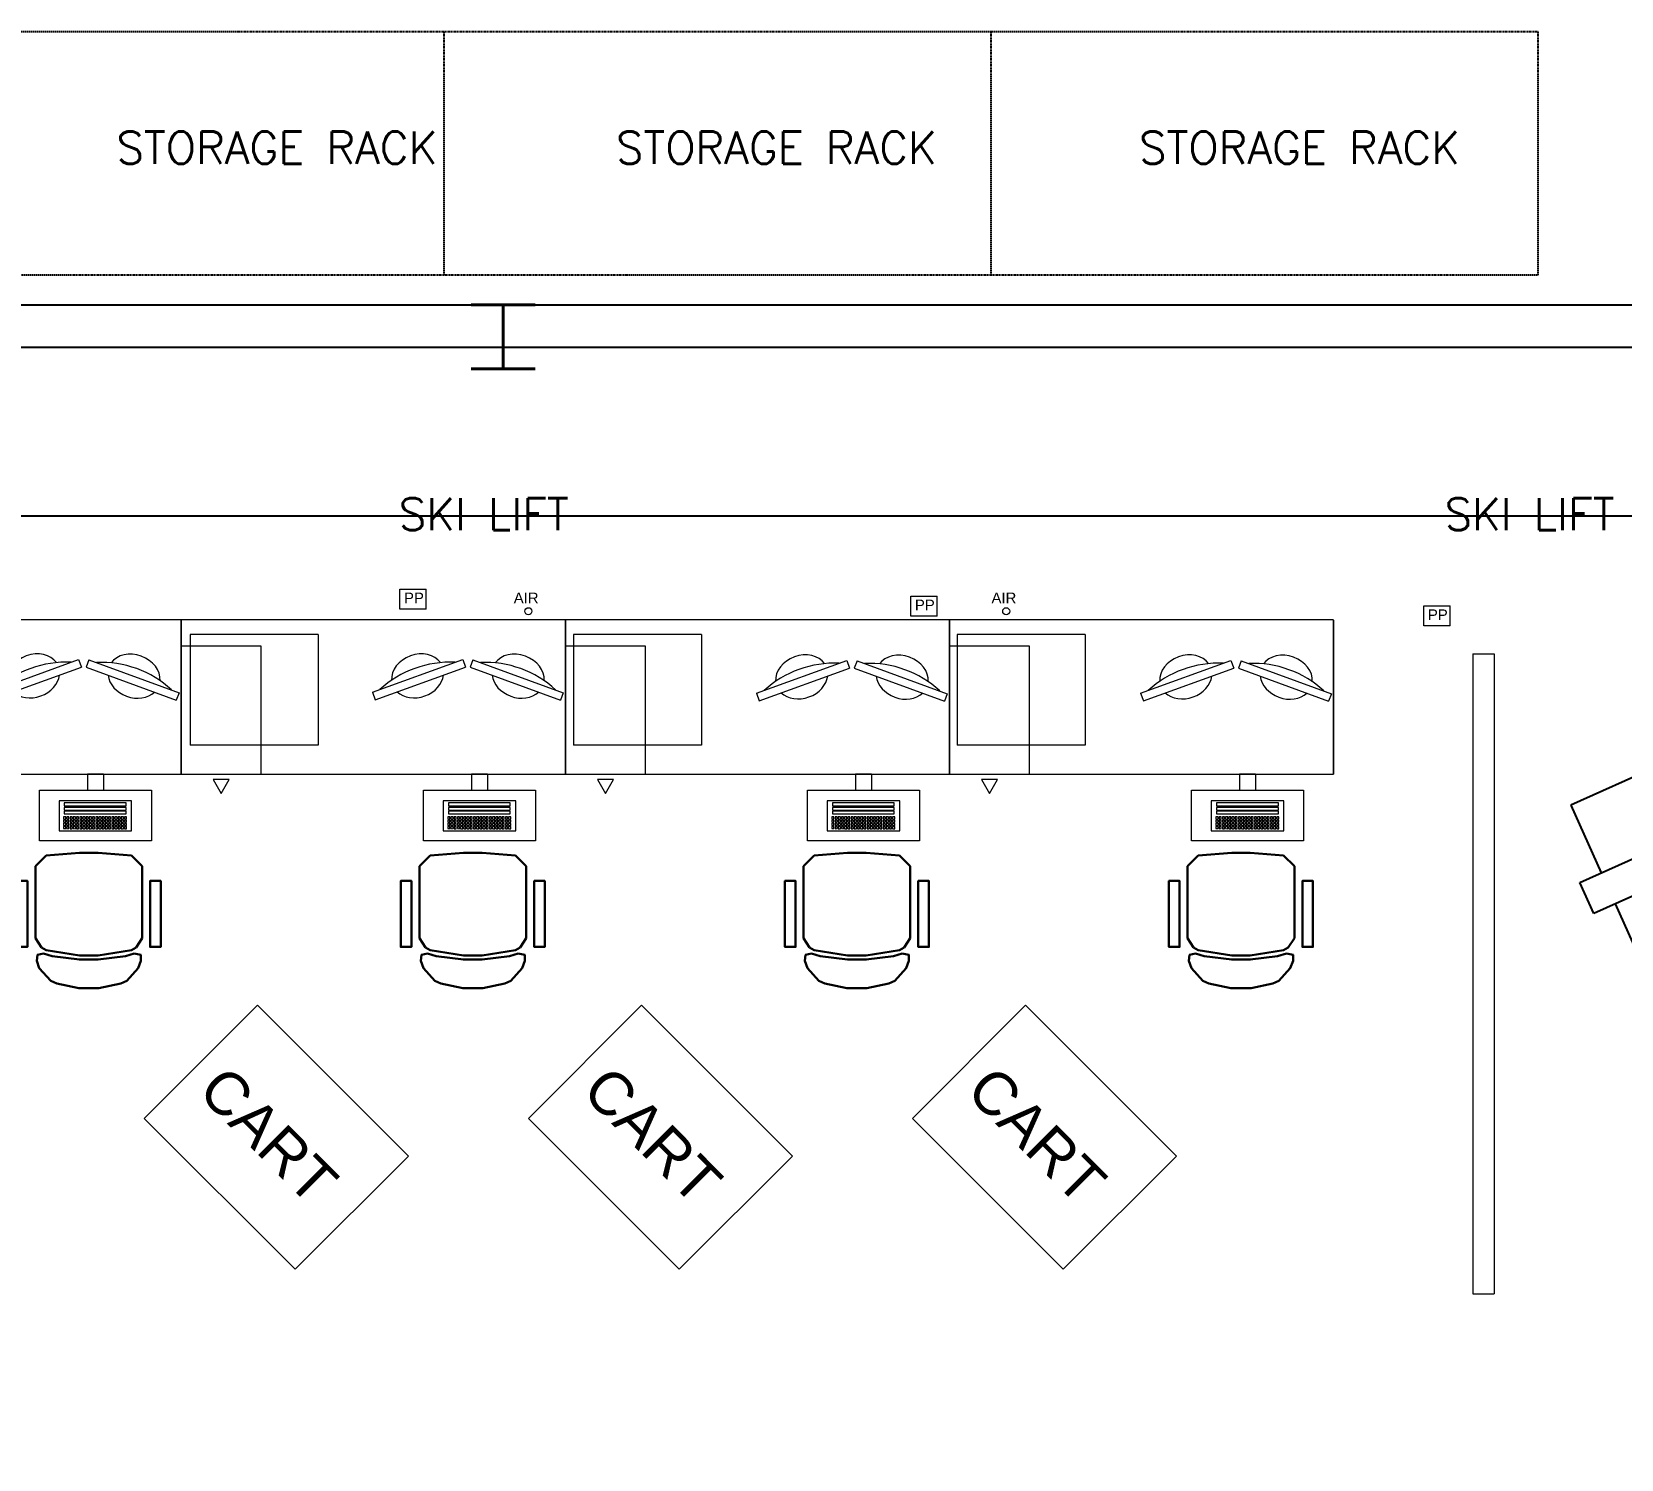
# Model space of a CAD drawing. Header units: inches. Extents: x -27 to 7514, y -484 to 2591.
# Drawn here: x 6714.1 to 7012, y 1247.6 to 1515.2 of the extents above; entities that cross this region are included whole.
import ezdxf

# ---------------------------------------------------------------- set-up
doc = ezdxf.new("R2010")
doc.units = ezdxf.units.IN
doc.header["$MEASUREMENT"] = 0
doc.linetypes.add('ARCH1$0$HIDDEN2', pattern=[0.1875, 0.125, -0.0625])
for name, color, linetype, lineweight in [('A-Col', 6, 'Continuous', 40), ('F-Ch', 4, 'Continuous', 30), ('F-Eq', 71, 'Continuous', 20), ('FS-File', 50, 'Continuous', 20), ('FS-WSurf', 50, 'Continuous', 20), ('I-CWall', 110, 'Continuous', 20)]:
    doc.layers.add(name, color=color, linetype=linetype, lineweight=lineweight)
for name, color, linetype in [('ARCH1$0$A-ANNO-NOTE', 2, 'Continuous'), ('ARCH1$0$A-EXIST', 2, 'Continuous'), ('ARCH1$0$G-EQUIP-DEMO', 20, 'Continuous'), ('ARCH1$0$M-EXIST', 7, 'ARCH1$0$HIDDEN2'), ('Ski lift equipment', 61, 'Continuous')]:
    doc.layers.add(name, color=color, linetype=linetype)
doc.styles.add('ARCH1$0$STANDARD', font='simplex.shx')
doc.styles.get("Standard").update_dxf_attribs({"font": 'arial.ttf', "height": 16})

# ---------------------------------------------------------------- blocks, each defined once
blk = doc.blocks.new('rbc_fleet-no_Arch$0$1W')
at = {"linetype": 'Continuous'}
for p, q in [((0.52225, 0.0105), (-0.47775, 0.0105)), ((0.02225, 0.0105), (0.02225, -0.9895)), ((0.52225, -0.9895), (-0.47775, -0.9895))]:
    blk.add_line(p, q, dxfattribs=at)
blk = doc.blocks.new('PD-BBF')
at = {"layer": 'FS-File'}
for p, q in [((-9, -25), (-7.5, -27.6)), ((-6, -25), (-9, -25)), ((-7.5, -27.6), (-6, -25))]:
    blk.add_line(p, q, dxfattribs=at)
blk.add_lwpolyline([(0, 0), (-15, 0), (-15, -24), (0, -24)], close=True, dxfattribs=at)
blk = doc.blocks.new('18mon')
for p, q in [((-9, 0), (9, 0)), ((-9, 0), (-9, -1.5)), ((9, 0), (9, -1.5)), ((-9, -1.5), (9, -1.5))]:
    blk.add_line(p, q)
blk.add_arc((0, -18), 19.5, 67.3801, 112.6199)
for start_param, end_param in [(6.505041, 9.202922), (3.525989, 5.898789)]:
    blk.add_ellipse((0, 0), major_axis=(5, 0), ratio=0.8, start_param=start_param, end_param=end_param)
blk = doc.blocks.new('AKP')
at = {"linetype": 'Continuous'}
for p, q in [((-0.125, 0), (-0.125, -0.25)), ((0.125, 0), (-0.125, 0)), ((0.125, 0), (0.125, -0.25))]:
    blk.add_line(p, q, dxfattribs=at)
blk.add_lwpolyline([(-0.875, -0.25), (0.875, -0.25), (0.875, -1.042), (-0.875, -1.042)], close=True, dxfattribs=at)
blk = doc.blocks.new('CH7')
at = {"linetype": 'Continuous'}
for p, q in [((0, 1.479), (0.521, 1.562)), ((0.521, 1.562), (0.812, 1.562)), ((0.812, 1.562), (1.333, 1.479)), ((-0.167, 1.292), (-0.073, 1.438)), ((-0.167, 0.167), (-0.167, 1.292)), ((-0.073, 1.438), (0, 1.479)), ((1.333, 1.479), (1.406, 1.438)), ((1.406, 1.438), (1.5, 1.292)), ((1.5, 1.292), (1.5, 0.167)), ((0, 0), (-0.167, 0.167)), ((0.521, -0.042), (0, 0)), ((1.333, 0), (0.812, -0.042)), ((1.5, 0.167), (1.333, 0)), ((0.812, -0.042), (0.521, -0.042))]:
    blk.add_line(p, q, dxfattribs=at)
for points in [[(-0.146, 1.646), (-0.104, 1.76), (0.073, 1.958), (0.167, 2), (0.51, 2.073), (0.823, 2.073), (1.167, 2), (1.26, 1.958), (1.438, 1.76), (1.479, 1.646)], [(-0.146, 1.646), (-0.146, 1.552), (-0.042, 1.531)], [(1.375, 1.531), (1.24, 1.573), (0.812, 1.625), (0.521, 1.625), (0.094, 1.573), (-0.042, 1.531)], [(1.479, 1.646), (1.469, 1.552), (1.375, 1.531)], [(-0.458, 0.438), (-0.458, 1.427), (-0.292, 1.427), (-0.292, 0.396), (-0.458, 0.396), (-0.458, 0.438)], [(1.625, 0.438), (1.625, 1.427), (1.792, 1.427), (1.792, 0.396), (1.625, 0.396), (1.625, 0.438)]]:
    blk.add_lwpolyline(points, dxfattribs=at)
blk = doc.blocks.new('CHDESK')
at = {"linetype": 'Continuous'}
blk.add_blockref('CH7', (0.458, -0.396), dxfattribs=at)

msp = doc.modelspace()

# ---------------------------------------------------------------- linework, layer by layer
at = {"layer": 'ARCH1$0$A-EXIST'}
for p, q in [((6429.11, 1464.05), (7152.7, 1464.05)), ((7152.7, 1456.05), (6429.11, 1456.05))]:
    msp.add_line(p, q, dxfattribs=at)
msp.add_lwpolyline([(6372.75, 1225.05), (6372.75, 1001.94), (7228.72, 1001.94), (7228.72, 1456.05), (6429.11, 1456.05)], dxfattribs=at)
msp.add_lwpolyline([(6372.75, 1225.05), (6372.75, 1001.94), (7228.72, 1001.94), (7228.72, 1456.05), (6429.11, 1456.05)], dxfattribs=at)
msp.add_lwpolyline([(6372.75, 1225.05), (6372.75, 1001.94), (7228.72, 1001.94), (7228.72, 1456.05), (6429.11, 1456.05)], dxfattribs=at)
at = {"layer": 'ARCH1$0$G-EQUIP-DEMO'}
for p, q in [((7028.49, 1381.93), (7002.53, 1370.23)), ((7002.53, 1370.23), (7008.24, 1357.56)), ((7004.23, 1355.76), (7025.08, 1365.15)), ((7027.7, 1359.34), (7006.85, 1349.94)), ((7006.85, 1349.94), (7004.23, 1355.76)), ((7010.86, 1351.75), (7016.57, 1339.08))]:
    msp.add_line(p, q, dxfattribs=at)
at = {"layer": 'ARCH1$0$M-EXIST', "color": 7, "linetype": 'ARCH1$0$HIDDEN2'}
for p, q in [((6893.91, 1515.24), (6631.9, 1515.24)), ((6791.38, 1469.68), (6791.38, 1515.24)), ((6893.91, 1469.68), (6893.91, 1515.24)), ((6996.43, 1515.24), (6893.91, 1515.24)), ((6996.43, 1469.68), (6996.43, 1515.24)), ((6586.33, 1469.68), (6996.43, 1469.68))]:
    msp.add_line(p, q, dxfattribs=at)
at = {"layer": 'F-Eq'}
for p, q in [((6783.05, 1406.99), (6783.05, 1410.76)), ((6783.05, 1410.76), (6788.01, 1410.76)), ((6788.01, 1406.99), (6788.01, 1410.76)), ((6878.81, 1405.69), (6878.81, 1409.46)), ((6878.81, 1409.46), (6883.78, 1409.46)), ((6883.78, 1405.69), (6883.78, 1409.46)), ((6788.01, 1406.99), (6783.05, 1406.99)), ((6788.01, 1409.25), (6788.01, 1409.25)), ((6806.43, 1406.71), (6806.43, 1406.71)), ((6896.15, 1406.62), (6896.15, 1406.62)), ((6974.97, 1403.86), (6974.97, 1407.63)), ((6974.97, 1407.63), (6979.94, 1407.63)), ((6974.97, 1407.63), (6974.97, 1407.63)), ((6979.94, 1403.86), (6979.94, 1407.63)), ((6883.78, 1405.69), (6878.81, 1405.69)), ((6979.94, 1403.86), (6974.97, 1403.86)), ((6743.76, 1402.25), (6743.76, 1381.51)), ((6767.76, 1402.25), (6743.76, 1402.25)), ((6767.76, 1402.25), (6767.76, 1381.51)), ((6815.58, 1402.25), (6815.58, 1381.51)), ((6839.58, 1402.25), (6815.58, 1402.25)), ((6839.58, 1402.25), (6839.58, 1381.51)), ((6887.5, 1402.25), (6887.5, 1381.51)), ((6911.5, 1402.25), (6887.5, 1402.25)), ((6887.5, 1402.25), (6887.5, 1402.25)), ((6911.5, 1402.25), (6911.5, 1381.51)), ((6767.76, 1381.51), (6743.76, 1381.51)), ((6839.58, 1381.51), (6815.58, 1381.51)), ((6911.5, 1381.51), (6887.5, 1381.51)), ((6756.36, 1332.75), (6735.14, 1311.55)), ((6784.64, 1304.46), (6756.36, 1332.75)), ((6828.36, 1332.75), (6807.14, 1311.55)), ((6856.64, 1304.46), (6828.36, 1332.75)), ((6900.36, 1332.75), (6879.14, 1311.55)), ((6928.64, 1304.46), (6900.36, 1332.75)), ((6735.14, 1311.55), (6763.42, 1283.25)), ((6807.14, 1311.55), (6835.42, 1283.25)), ((6879.14, 1311.55), (6907.42, 1283.25)), ((6763.42, 1283.25), (6784.64, 1304.46)), ((6835.42, 1283.25), (6856.64, 1304.46)), ((6907.42, 1283.25), (6928.64, 1304.46))]:
    msp.add_line(p, q, dxfattribs=at)
for points in [[(6719.16, 1365.46), (6732.76, 1365.45), (6732.76, 1371.05), (6719.16, 1371.06)], [(6720.14, 1370.16), (6731.73, 1370.15), (6731.74, 1370.67), (6720.14, 1370.68)], [(6791.16, 1365.46), (6804.76, 1365.45), (6804.76, 1371.05), (6791.16, 1371.06)], [(6792.14, 1370.16), (6803.73, 1370.15), (6803.74, 1370.67), (6792.14, 1370.68)], [(6863.16, 1365.46), (6876.76, 1365.45), (6876.76, 1371.05), (6863.16, 1371.06)], [(6864.14, 1370.16), (6875.73, 1370.15), (6875.74, 1370.67), (6864.14, 1370.68)], [(6935.16, 1365.46), (6948.76, 1365.45), (6948.76, 1371.05), (6935.16, 1371.06)], [(6936.14, 1370.16), (6947.73, 1370.15), (6947.74, 1370.67), (6936.14, 1370.68)], [(6720.03, 1367.66), (6720.43, 1367.66), (6720.43, 1368.06), (6720.03, 1368.06)], [(6720.14, 1369.34), (6731.73, 1369.33), (6731.73, 1369.84), (6720.14, 1369.85)], [(6720.14, 1368.65), (6731.73, 1368.64), (6731.73, 1369.15), (6720.14, 1369.16)], [(6720.63, 1367.66), (6721.03, 1367.66), (6721.03, 1368.05), (6720.63, 1368.06)], [(6721.23, 1367.65), (6721.63, 1367.65), (6721.63, 1368.05), (6721.23, 1368.06)], [(6721.83, 1367.66), (6722.23, 1367.65), (6722.23, 1368.06), (6721.83, 1368.05)], [(6722.43, 1367.65), (6722.83, 1367.66), (6722.83, 1368.05), (6722.43, 1368.06)], [(6723.03, 1367.65), (6723.43, 1367.65), (6723.43, 1368.05), (6723.03, 1368.05)], [(6723.63, 1367.65), (6724.03, 1367.65), (6724.03, 1368.05), (6723.63, 1368.05)], [(6724.23, 1367.65), (6724.63, 1367.65), (6724.63, 1368.05), (6724.23, 1368.05)], [(6724.83, 1367.65), (6725.23, 1367.65), (6725.23, 1368.05), (6724.83, 1368.05)], [(6725.43, 1367.65), (6725.83, 1367.65), (6725.83, 1368.05), (6725.43, 1368.05)], [(6726.03, 1367.65), (6726.43, 1367.65), (6726.43, 1368.05), (6726.03, 1368.05)], [(6726.63, 1367.65), (6727.03, 1367.65), (6727.03, 1368.05), (6726.63, 1368.05)], [(6727.23, 1367.65), (6727.63, 1367.65), (6727.63, 1368.05), (6727.23, 1368.05)], [(6727.83, 1367.65), (6728.23, 1367.65), (6728.23, 1368.05), (6727.83, 1368.05)], [(6728.43, 1367.65), (6728.83, 1367.65), (6728.83, 1368.05), (6728.43, 1368.05)], [(6729.03, 1367.65), (6729.43, 1367.65), (6729.43, 1368.05), (6729.03, 1368.05)], [(6729.63, 1367.65), (6730.03, 1367.65), (6730.03, 1368.05), (6729.63, 1368.05)], [(6730.23, 1367.65), (6730.63, 1367.65), (6730.63, 1368.05), (6730.23, 1368.05)], [(6730.83, 1367.65), (6731.23, 1367.65), (6731.23, 1368.05), (6730.83, 1368.05)], [(6731.43, 1367.65), (6731.83, 1367.65), (6731.83, 1368.05), (6731.43, 1368.05)], [(6792.03, 1367.66), (6792.43, 1367.66), (6792.43, 1368.06), (6792.03, 1368.06)], [(6792.14, 1369.34), (6803.73, 1369.33), (6803.73, 1369.84), (6792.14, 1369.85)], [(6792.14, 1368.65), (6803.73, 1368.64), (6803.73, 1369.15), (6792.14, 1369.16)], [(6792.63, 1367.66), (6793.03, 1367.66), (6793.03, 1368.05), (6792.63, 1368.06)], [(6793.23, 1367.65), (6793.63, 1367.65), (6793.63, 1368.05), (6793.23, 1368.06)], [(6793.83, 1367.66), (6794.23, 1367.65), (6794.23, 1368.06), (6793.83, 1368.05)], [(6794.43, 1367.65), (6794.83, 1367.66), (6794.83, 1368.05), (6794.43, 1368.06)], [(6795.03, 1367.65), (6795.43, 1367.65), (6795.43, 1368.05), (6795.03, 1368.05)], [(6795.63, 1367.65), (6796.03, 1367.65), (6796.03, 1368.05), (6795.63, 1368.05)], [(6796.23, 1367.65), (6796.63, 1367.65), (6796.63, 1368.05), (6796.23, 1368.05)], [(6796.83, 1367.65), (6797.23, 1367.65), (6797.23, 1368.05), (6796.83, 1368.05)], [(6797.43, 1367.65), (6797.83, 1367.65), (6797.83, 1368.05), (6797.43, 1368.05)], [(6798.03, 1367.65), (6798.43, 1367.65), (6798.43, 1368.05), (6798.03, 1368.05)], [(6798.63, 1367.65), (6799.03, 1367.65), (6799.03, 1368.05), (6798.63, 1368.05)], [(6799.23, 1367.65), (6799.63, 1367.65), (6799.63, 1368.05), (6799.23, 1368.05)], [(6799.83, 1367.65), (6800.23, 1367.65), (6800.23, 1368.05), (6799.83, 1368.05)], [(6800.43, 1367.65), (6800.83, 1367.65), (6800.83, 1368.05), (6800.43, 1368.05)], [(6801.03, 1367.65), (6801.43, 1367.65), (6801.43, 1368.05), (6801.03, 1368.05)], [(6801.63, 1367.65), (6802.03, 1367.65), (6802.03, 1368.05), (6801.63, 1368.05)], [(6802.23, 1367.65), (6802.63, 1367.65), (6802.63, 1368.05), (6802.23, 1368.05)], [(6802.83, 1367.65), (6803.23, 1367.65), (6803.23, 1368.05), (6802.83, 1368.05)], [(6803.43, 1367.65), (6803.83, 1367.65), (6803.83, 1368.05), (6803.43, 1368.05)], [(6864.03, 1367.66), (6864.43, 1367.66), (6864.43, 1368.06), (6864.03, 1368.06)], [(6864.14, 1369.34), (6875.73, 1369.33), (6875.73, 1369.84), (6864.14, 1369.85)], [(6864.14, 1368.65), (6875.73, 1368.64), (6875.73, 1369.15), (6864.14, 1369.16)], [(6864.63, 1367.66), (6865.03, 1367.66), (6865.03, 1368.05), (6864.63, 1368.06)], [(6865.23, 1367.65), (6865.63, 1367.65), (6865.63, 1368.05), (6865.23, 1368.06)], [(6865.83, 1367.66), (6866.23, 1367.65), (6866.23, 1368.06), (6865.83, 1368.05)], [(6866.43, 1367.65), (6866.83, 1367.66), (6866.83, 1368.05), (6866.43, 1368.06)], [(6867.03, 1367.65), (6867.43, 1367.65), (6867.43, 1368.05), (6867.03, 1368.05)], [(6867.63, 1367.65), (6868.03, 1367.65), (6868.03, 1368.05), (6867.63, 1368.05)], [(6868.23, 1367.65), (6868.63, 1367.65), (6868.63, 1368.05), (6868.23, 1368.05)], [(6868.83, 1367.65), (6869.23, 1367.65), (6869.23, 1368.05), (6868.83, 1368.05)], [(6869.43, 1367.65), (6869.83, 1367.65), (6869.83, 1368.05), (6869.43, 1368.05)], [(6870.03, 1367.65), (6870.43, 1367.65), (6870.43, 1368.05), (6870.03, 1368.05)], [(6870.63, 1367.65), (6871.03, 1367.65), (6871.03, 1368.05), (6870.63, 1368.05)], [(6871.23, 1367.65), (6871.63, 1367.65), (6871.63, 1368.05), (6871.23, 1368.05)], [(6871.83, 1367.65), (6872.23, 1367.65), (6872.23, 1368.05), (6871.83, 1368.05)], [(6872.43, 1367.65), (6872.83, 1367.65), (6872.83, 1368.05), (6872.43, 1368.05)], [(6873.03, 1367.65), (6873.43, 1367.65), (6873.43, 1368.05), (6873.03, 1368.05)], [(6873.63, 1367.65), (6874.03, 1367.65), (6874.03, 1368.05), (6873.63, 1368.05)], [(6874.23, 1367.65), (6874.63, 1367.65), (6874.63, 1368.05), (6874.23, 1368.05)], [(6874.83, 1367.65), (6875.23, 1367.65), (6875.23, 1368.05), (6874.83, 1368.05)], [(6875.43, 1367.65), (6875.83, 1367.65), (6875.83, 1368.05), (6875.43, 1368.05)], [(6936.03, 1367.66), (6936.43, 1367.66), (6936.43, 1368.06), (6936.03, 1368.06)], [(6936.14, 1369.34), (6947.73, 1369.33), (6947.73, 1369.84), (6936.14, 1369.85)], [(6936.14, 1368.65), (6947.73, 1368.64), (6947.73, 1369.15), (6936.14, 1369.16)], [(6936.63, 1367.66), (6937.03, 1367.66), (6937.03, 1368.05), (6936.63, 1368.06)], [(6937.23, 1367.65), (6937.63, 1367.65), (6937.63, 1368.05), (6937.23, 1368.06)], [(6937.83, 1367.66), (6938.23, 1367.65), (6938.23, 1368.06), (6937.83, 1368.05)], [(6938.43, 1367.65), (6938.83, 1367.66), (6938.83, 1368.05), (6938.43, 1368.06)], [(6939.03, 1367.65), (6939.43, 1367.65), (6939.43, 1368.05), (6939.03, 1368.05)], [(6939.63, 1367.65), (6940.03, 1367.65), (6940.03, 1368.05), (6939.63, 1368.05)], [(6940.23, 1367.65), (6940.63, 1367.65), (6940.63, 1368.05), (6940.23, 1368.05)], [(6940.83, 1367.65), (6941.23, 1367.65), (6941.23, 1368.05), (6940.83, 1368.05)], [(6941.43, 1367.65), (6941.83, 1367.65), (6941.83, 1368.05), (6941.43, 1368.05)], [(6942.03, 1367.65), (6942.43, 1367.65), (6942.43, 1368.05), (6942.03, 1368.05)], [(6942.63, 1367.65), (6943.03, 1367.65), (6943.03, 1368.05), (6942.63, 1368.05)], [(6943.23, 1367.65), (6943.63, 1367.65), (6943.63, 1368.05), (6943.23, 1368.05)], [(6943.83, 1367.65), (6944.23, 1367.65), (6944.23, 1368.05), (6943.83, 1368.05)], [(6944.43, 1367.65), (6944.83, 1367.65), (6944.83, 1368.05), (6944.43, 1368.05)], [(6945.03, 1367.65), (6945.43, 1367.65), (6945.43, 1368.05), (6945.03, 1368.05)], [(6945.63, 1367.65), (6946.03, 1367.65), (6946.03, 1368.05), (6945.63, 1368.05)], [(6946.23, 1367.65), (6946.63, 1367.65), (6946.63, 1368.05), (6946.23, 1368.05)], [(6946.83, 1367.65), (6947.23, 1367.65), (6947.23, 1368.05), (6946.83, 1368.05)], [(6947.43, 1367.65), (6947.83, 1367.65), (6947.83, 1368.05), (6947.43, 1368.05)], [(6720.03, 1367.06), (6720.43, 1367.06), (6720.43, 1367.46), (6720.03, 1367.46)], [(6720.03, 1366.46), (6720.43, 1366.46), (6720.43, 1366.86), (6720.03, 1366.86)], [(6720.03, 1365.86), (6720.43, 1365.86), (6720.43, 1366.26), (6720.03, 1366.26)], [(6720.63, 1367.06), (6721.03, 1367.06), (6721.03, 1367.46), (6720.63, 1367.46)], [(6720.63, 1366.46), (6721.03, 1366.45), (6721.03, 1366.85), (6720.63, 1366.86)], [(6720.63, 1365.85), (6721.03, 1365.86), (6721.03, 1366.25), (6720.63, 1366.26)], [(6721.23, 1367.06), (6721.63, 1367.06), (6721.63, 1367.45), (6721.23, 1367.45)], [(6721.23, 1366.45), (6721.63, 1366.45), (6721.63, 1366.85), (6721.23, 1366.85)], [(6721.23, 1365.85), (6721.63, 1365.85), (6721.63, 1366.25), (6721.23, 1366.26)], [(6721.83, 1367.05), (6722.23, 1367.06), (6722.23, 1367.45), (6721.83, 1367.45)], [(6721.83, 1366.45), (6722.23, 1366.45), (6722.23, 1366.85), (6721.83, 1366.86)], [(6721.83, 1365.86), (6722.23, 1365.85), (6722.23, 1366.26), (6721.83, 1366.25)], [(6722.43, 1367.06), (6722.83, 1367.05), (6722.83, 1367.45), (6722.43, 1367.45)], [(6722.43, 1366.45), (6722.83, 1366.45), (6722.83, 1366.85), (6722.43, 1366.85)], [(6722.43, 1365.85), (6722.83, 1365.85), (6722.83, 1366.25), (6722.43, 1366.26)], [(6723.03, 1367.06), (6723.43, 1367.05), (6723.43, 1367.45), (6723.03, 1367.45)], [(6723.03, 1366.45), (6723.43, 1366.45), (6723.43, 1366.85), (6723.03, 1366.85)], [(6723.03, 1365.85), (6723.43, 1365.85), (6723.43, 1366.25), (6723.03, 1366.25)], [(6723.63, 1367.05), (6724.03, 1367.05), (6724.03, 1367.45), (6723.63, 1367.45)], [(6723.63, 1366.45), (6724.03, 1366.45), (6724.03, 1366.85), (6723.63, 1366.85)], [(6723.63, 1365.85), (6724.03, 1365.85), (6724.03, 1366.25), (6723.63, 1366.25)], [(6724.23, 1367.05), (6724.63, 1367.05), (6724.63, 1367.45), (6724.23, 1367.45)], [(6724.23, 1366.45), (6724.63, 1366.45), (6724.63, 1366.85), (6724.23, 1366.85)], [(6724.23, 1365.85), (6724.63, 1365.85), (6724.63, 1366.25), (6724.23, 1366.25)], [(6724.83, 1367.05), (6725.23, 1367.05), (6725.23, 1367.45), (6724.83, 1367.45)], [(6724.83, 1366.45), (6725.23, 1366.45), (6725.23, 1366.85), (6724.83, 1366.85)], [(6724.83, 1365.85), (6725.23, 1365.85), (6725.23, 1366.25), (6724.83, 1366.25)], [(6725.43, 1367.05), (6725.83, 1367.05), (6725.83, 1367.45), (6725.43, 1367.45)], [(6725.43, 1366.45), (6725.83, 1366.45), (6725.83, 1366.85), (6725.43, 1366.85)], [(6725.43, 1365.85), (6725.83, 1365.85), (6725.83, 1366.25), (6725.43, 1366.25)], [(6726.03, 1367.05), (6726.43, 1367.05), (6726.43, 1367.45), (6726.03, 1367.45)], [(6726.03, 1366.45), (6726.43, 1366.45), (6726.43, 1366.85), (6726.03, 1366.85)], [(6726.03, 1365.85), (6726.43, 1365.85), (6726.43, 1366.25), (6726.03, 1366.25)], [(6726.63, 1367.05), (6727.03, 1367.05), (6727.03, 1367.45), (6726.63, 1367.45)], [(6726.63, 1366.45), (6727.03, 1366.45), (6727.03, 1366.85), (6726.63, 1366.85)], [(6726.63, 1365.85), (6727.03, 1365.85), (6727.03, 1366.25), (6726.63, 1366.25)], [(6727.23, 1367.05), (6727.63, 1367.05), (6727.63, 1367.45), (6727.23, 1367.45)], [(6727.23, 1366.45), (6727.63, 1366.45), (6727.63, 1366.85), (6727.23, 1366.85)], [(6727.23, 1365.85), (6727.63, 1365.85), (6727.63, 1366.25), (6727.23, 1366.25)], [(6727.83, 1367.05), (6728.23, 1367.05), (6728.23, 1367.45), (6727.83, 1367.45)], [(6727.83, 1366.45), (6728.23, 1366.45), (6728.23, 1366.85), (6727.83, 1366.85)], [(6727.83, 1365.85), (6728.23, 1365.85), (6728.23, 1366.25), (6727.83, 1366.25)], [(6728.43, 1367.05), (6728.83, 1367.05), (6728.83, 1367.45), (6728.43, 1367.45)], [(6728.43, 1366.45), (6728.83, 1366.45), (6728.83, 1366.85), (6728.43, 1366.85)], [(6728.43, 1365.85), (6728.83, 1365.85), (6728.83, 1366.25), (6728.43, 1366.25)], [(6729.03, 1367.05), (6729.43, 1367.05), (6729.43, 1367.45), (6729.03, 1367.45)], [(6729.03, 1366.45), (6729.43, 1366.45), (6729.43, 1366.85), (6729.03, 1366.85)], [(6729.03, 1365.85), (6729.43, 1365.85), (6729.43, 1366.25), (6729.03, 1366.25)], [(6729.63, 1367.05), (6730.03, 1367.05), (6730.03, 1367.45), (6729.63, 1367.45)], [(6729.63, 1366.45), (6730.03, 1366.45), (6730.03, 1366.85), (6729.63, 1366.85)], [(6729.63, 1365.85), (6730.03, 1365.85), (6730.03, 1366.25), (6729.63, 1366.25)], [(6730.23, 1367.05), (6730.63, 1367.05), (6730.63, 1367.45), (6730.23, 1367.45)], [(6730.23, 1366.45), (6730.63, 1366.45), (6730.63, 1366.85), (6730.23, 1366.85)], [(6730.23, 1365.85), (6730.63, 1365.85), (6730.63, 1366.25), (6730.23, 1366.25)], [(6730.83, 1367.05), (6731.23, 1367.05), (6731.23, 1367.45), (6730.83, 1367.45)], [(6730.83, 1366.45), (6731.23, 1366.45), (6731.23, 1366.85), (6730.83, 1366.85)], [(6730.83, 1365.85), (6731.23, 1365.85), (6731.23, 1366.25), (6730.83, 1366.25)], [(6731.43, 1367.05), (6731.83, 1367.05), (6731.83, 1367.45), (6731.43, 1367.45)], [(6731.43, 1366.45), (6731.83, 1366.45), (6731.83, 1366.85), (6731.43, 1366.85)], [(6731.43, 1365.85), (6731.83, 1365.85), (6731.83, 1366.25), (6731.43, 1366.25)], [(6792.03, 1367.06), (6792.43, 1367.06), (6792.43, 1367.46), (6792.03, 1367.46)], [(6792.03, 1366.46), (6792.43, 1366.46), (6792.43, 1366.86), (6792.03, 1366.86)], [(6792.03, 1365.86), (6792.43, 1365.86), (6792.43, 1366.26), (6792.03, 1366.26)], [(6792.63, 1367.06), (6793.03, 1367.06), (6793.03, 1367.46), (6792.63, 1367.46)], [(6792.63, 1366.46), (6793.03, 1366.45), (6793.03, 1366.85), (6792.63, 1366.86)], [(6792.63, 1365.85), (6793.03, 1365.86), (6793.03, 1366.25), (6792.63, 1366.26)], [(6793.23, 1367.06), (6793.63, 1367.06), (6793.63, 1367.45), (6793.23, 1367.45)], [(6793.23, 1366.45), (6793.63, 1366.45), (6793.63, 1366.85), (6793.23, 1366.85)], [(6793.23, 1365.85), (6793.63, 1365.85), (6793.63, 1366.25), (6793.23, 1366.26)], [(6793.83, 1367.05), (6794.23, 1367.06), (6794.23, 1367.45), (6793.83, 1367.45)], [(6793.83, 1366.45), (6794.23, 1366.45), (6794.23, 1366.85), (6793.83, 1366.86)], [(6793.83, 1365.86), (6794.23, 1365.85), (6794.23, 1366.26), (6793.83, 1366.25)], [(6794.43, 1367.06), (6794.83, 1367.05), (6794.83, 1367.45), (6794.43, 1367.45)], [(6794.43, 1366.45), (6794.83, 1366.45), (6794.83, 1366.85), (6794.43, 1366.85)], [(6794.43, 1365.85), (6794.83, 1365.85), (6794.83, 1366.25), (6794.43, 1366.26)], [(6795.03, 1367.06), (6795.43, 1367.05), (6795.43, 1367.45), (6795.03, 1367.45)], [(6795.03, 1366.45), (6795.43, 1366.45), (6795.43, 1366.85), (6795.03, 1366.85)], [(6795.03, 1365.85), (6795.43, 1365.85), (6795.43, 1366.25), (6795.03, 1366.25)], [(6795.63, 1367.05), (6796.03, 1367.05), (6796.03, 1367.45), (6795.63, 1367.45)], [(6795.63, 1366.45), (6796.03, 1366.45), (6796.03, 1366.85), (6795.63, 1366.85)], [(6795.63, 1365.85), (6796.03, 1365.85), (6796.03, 1366.25), (6795.63, 1366.25)], [(6796.23, 1367.05), (6796.63, 1367.05), (6796.63, 1367.45), (6796.23, 1367.45)], [(6796.23, 1366.45), (6796.63, 1366.45), (6796.63, 1366.85), (6796.23, 1366.85)], [(6796.23, 1365.85), (6796.63, 1365.85), (6796.63, 1366.25), (6796.23, 1366.25)], [(6796.83, 1367.05), (6797.23, 1367.05), (6797.23, 1367.45), (6796.83, 1367.45)], [(6796.83, 1366.45), (6797.23, 1366.45), (6797.23, 1366.85), (6796.83, 1366.85)], [(6796.83, 1365.85), (6797.23, 1365.85), (6797.23, 1366.25), (6796.83, 1366.25)], [(6797.43, 1367.05), (6797.83, 1367.05), (6797.83, 1367.45), (6797.43, 1367.45)], [(6797.43, 1366.45), (6797.83, 1366.45), (6797.83, 1366.85), (6797.43, 1366.85)], [(6797.43, 1365.85), (6797.83, 1365.85), (6797.83, 1366.25), (6797.43, 1366.25)], [(6798.03, 1367.05), (6798.43, 1367.05), (6798.43, 1367.45), (6798.03, 1367.45)], [(6798.03, 1366.45), (6798.43, 1366.45), (6798.43, 1366.85), (6798.03, 1366.85)], [(6798.03, 1365.85), (6798.43, 1365.85), (6798.43, 1366.25), (6798.03, 1366.25)], [(6798.63, 1367.05), (6799.03, 1367.05), (6799.03, 1367.45), (6798.63, 1367.45)], [(6798.63, 1366.45), (6799.03, 1366.45), (6799.03, 1366.85), (6798.63, 1366.85)], [(6798.63, 1365.85), (6799.03, 1365.85), (6799.03, 1366.25), (6798.63, 1366.25)], [(6799.23, 1367.05), (6799.63, 1367.05), (6799.63, 1367.45), (6799.23, 1367.45)], [(6799.23, 1366.45), (6799.63, 1366.45), (6799.63, 1366.85), (6799.23, 1366.85)], [(6799.23, 1365.85), (6799.63, 1365.85), (6799.63, 1366.25), (6799.23, 1366.25)], [(6799.83, 1367.05), (6800.23, 1367.05), (6800.23, 1367.45), (6799.83, 1367.45)], [(6799.83, 1366.45), (6800.23, 1366.45), (6800.23, 1366.85), (6799.83, 1366.85)], [(6799.83, 1365.85), (6800.23, 1365.85), (6800.23, 1366.25), (6799.83, 1366.25)], [(6800.43, 1367.05), (6800.83, 1367.05), (6800.83, 1367.45), (6800.43, 1367.45)], [(6800.43, 1366.45), (6800.83, 1366.45), (6800.83, 1366.85), (6800.43, 1366.85)], [(6800.43, 1365.85), (6800.83, 1365.85), (6800.83, 1366.25), (6800.43, 1366.25)], [(6801.03, 1367.05), (6801.43, 1367.05), (6801.43, 1367.45), (6801.03, 1367.45)], [(6801.03, 1366.45), (6801.43, 1366.45), (6801.43, 1366.85), (6801.03, 1366.85)], [(6801.03, 1365.85), (6801.43, 1365.85), (6801.43, 1366.25), (6801.03, 1366.25)], [(6801.63, 1367.05), (6802.03, 1367.05), (6802.03, 1367.45), (6801.63, 1367.45)], [(6801.63, 1366.45), (6802.03, 1366.45), (6802.03, 1366.85), (6801.63, 1366.85)], [(6801.63, 1365.85), (6802.03, 1365.85), (6802.03, 1366.25), (6801.63, 1366.25)], [(6802.23, 1367.05), (6802.63, 1367.05), (6802.63, 1367.45), (6802.23, 1367.45)], [(6802.23, 1366.45), (6802.63, 1366.45), (6802.63, 1366.85), (6802.23, 1366.85)], [(6802.23, 1365.85), (6802.63, 1365.85), (6802.63, 1366.25), (6802.23, 1366.25)], [(6802.83, 1367.05), (6803.23, 1367.05), (6803.23, 1367.45), (6802.83, 1367.45)], [(6802.83, 1366.45), (6803.23, 1366.45), (6803.23, 1366.85), (6802.83, 1366.85)], [(6802.83, 1365.85), (6803.23, 1365.85), (6803.23, 1366.25), (6802.83, 1366.25)], [(6803.43, 1367.05), (6803.83, 1367.05), (6803.83, 1367.45), (6803.43, 1367.45)], [(6803.43, 1366.45), (6803.83, 1366.45), (6803.83, 1366.85), (6803.43, 1366.85)], [(6803.43, 1365.85), (6803.83, 1365.85), (6803.83, 1366.25), (6803.43, 1366.25)], [(6864.03, 1367.06), (6864.43, 1367.06), (6864.43, 1367.46), (6864.03, 1367.46)], [(6864.03, 1366.46), (6864.43, 1366.46), (6864.43, 1366.86), (6864.03, 1366.86)], [(6864.03, 1365.86), (6864.43, 1365.86), (6864.43, 1366.26), (6864.03, 1366.26)], [(6864.63, 1367.06), (6865.03, 1367.06), (6865.03, 1367.46), (6864.63, 1367.46)], [(6864.63, 1366.46), (6865.03, 1366.45), (6865.03, 1366.85), (6864.63, 1366.86)], [(6864.63, 1365.85), (6865.03, 1365.86), (6865.03, 1366.25), (6864.63, 1366.26)], [(6865.23, 1367.06), (6865.63, 1367.06), (6865.63, 1367.45), (6865.23, 1367.45)], [(6865.23, 1366.45), (6865.63, 1366.45), (6865.63, 1366.85), (6865.23, 1366.85)], [(6865.23, 1365.85), (6865.63, 1365.85), (6865.63, 1366.25), (6865.23, 1366.26)], [(6865.83, 1367.05), (6866.23, 1367.06), (6866.23, 1367.45), (6865.83, 1367.45)], [(6865.83, 1366.45), (6866.23, 1366.45), (6866.23, 1366.85), (6865.83, 1366.86)], [(6865.83, 1365.86), (6866.23, 1365.85), (6866.23, 1366.26), (6865.83, 1366.25)], [(6866.43, 1367.06), (6866.83, 1367.05), (6866.83, 1367.45), (6866.43, 1367.45)], [(6866.43, 1366.45), (6866.83, 1366.45), (6866.83, 1366.85), (6866.43, 1366.85)], [(6866.43, 1365.85), (6866.83, 1365.85), (6866.83, 1366.25), (6866.43, 1366.26)], [(6867.03, 1367.06), (6867.43, 1367.05), (6867.43, 1367.45), (6867.03, 1367.45)], [(6867.03, 1366.45), (6867.43, 1366.45), (6867.43, 1366.85), (6867.03, 1366.85)], [(6867.03, 1365.85), (6867.43, 1365.85), (6867.43, 1366.25), (6867.03, 1366.25)], [(6867.63, 1367.05), (6868.03, 1367.05), (6868.03, 1367.45), (6867.63, 1367.45)], [(6867.63, 1366.45), (6868.03, 1366.45), (6868.03, 1366.85), (6867.63, 1366.85)], [(6867.63, 1365.85), (6868.03, 1365.85), (6868.03, 1366.25), (6867.63, 1366.25)], [(6868.23, 1367.05), (6868.63, 1367.05), (6868.63, 1367.45), (6868.23, 1367.45)], [(6868.23, 1366.45), (6868.63, 1366.45), (6868.63, 1366.85), (6868.23, 1366.85)], [(6868.23, 1365.85), (6868.63, 1365.85), (6868.63, 1366.25), (6868.23, 1366.25)], [(6868.83, 1367.05), (6869.23, 1367.05), (6869.23, 1367.45), (6868.83, 1367.45)], [(6868.83, 1366.45), (6869.23, 1366.45), (6869.23, 1366.85), (6868.83, 1366.85)], [(6868.83, 1365.85), (6869.23, 1365.85), (6869.23, 1366.25), (6868.83, 1366.25)], [(6869.43, 1367.05), (6869.83, 1367.05), (6869.83, 1367.45), (6869.43, 1367.45)], [(6869.43, 1366.45), (6869.83, 1366.45), (6869.83, 1366.85), (6869.43, 1366.85)], [(6869.43, 1365.85), (6869.83, 1365.85), (6869.83, 1366.25), (6869.43, 1366.25)], [(6870.03, 1367.05), (6870.43, 1367.05), (6870.43, 1367.45), (6870.03, 1367.45)], [(6870.03, 1366.45), (6870.43, 1366.45), (6870.43, 1366.85), (6870.03, 1366.85)], [(6870.03, 1365.85), (6870.43, 1365.85), (6870.43, 1366.25), (6870.03, 1366.25)], [(6870.63, 1367.05), (6871.03, 1367.05), (6871.03, 1367.45), (6870.63, 1367.45)], [(6870.63, 1366.45), (6871.03, 1366.45), (6871.03, 1366.85), (6870.63, 1366.85)], [(6870.63, 1365.85), (6871.03, 1365.85), (6871.03, 1366.25), (6870.63, 1366.25)], [(6871.23, 1367.05), (6871.63, 1367.05), (6871.63, 1367.45), (6871.23, 1367.45)], [(6871.23, 1366.45), (6871.63, 1366.45), (6871.63, 1366.85), (6871.23, 1366.85)], [(6871.23, 1365.85), (6871.63, 1365.85), (6871.63, 1366.25), (6871.23, 1366.25)], [(6871.83, 1367.05), (6872.23, 1367.05), (6872.23, 1367.45), (6871.83, 1367.45)], [(6871.83, 1366.45), (6872.23, 1366.45), (6872.23, 1366.85), (6871.83, 1366.85)], [(6871.83, 1365.85), (6872.23, 1365.85), (6872.23, 1366.25), (6871.83, 1366.25)], [(6872.43, 1367.05), (6872.83, 1367.05), (6872.83, 1367.45), (6872.43, 1367.45)], [(6872.43, 1366.45), (6872.83, 1366.45), (6872.83, 1366.85), (6872.43, 1366.85)], [(6872.43, 1365.85), (6872.83, 1365.85), (6872.83, 1366.25), (6872.43, 1366.25)], [(6873.03, 1367.05), (6873.43, 1367.05), (6873.43, 1367.45), (6873.03, 1367.45)], [(6873.03, 1366.45), (6873.43, 1366.45), (6873.43, 1366.85), (6873.03, 1366.85)], [(6873.03, 1365.85), (6873.43, 1365.85), (6873.43, 1366.25), (6873.03, 1366.25)], [(6873.63, 1367.05), (6874.03, 1367.05), (6874.03, 1367.45), (6873.63, 1367.45)], [(6873.63, 1366.45), (6874.03, 1366.45), (6874.03, 1366.85), (6873.63, 1366.85)], [(6873.63, 1365.85), (6874.03, 1365.85), (6874.03, 1366.25), (6873.63, 1366.25)], [(6874.23, 1367.05), (6874.63, 1367.05), (6874.63, 1367.45), (6874.23, 1367.45)], [(6874.23, 1366.45), (6874.63, 1366.45), (6874.63, 1366.85), (6874.23, 1366.85)], [(6874.23, 1365.85), (6874.63, 1365.85), (6874.63, 1366.25), (6874.23, 1366.25)], [(6874.83, 1367.05), (6875.23, 1367.05), (6875.23, 1367.45), (6874.83, 1367.45)], [(6874.83, 1366.45), (6875.23, 1366.45), (6875.23, 1366.85), (6874.83, 1366.85)], [(6874.83, 1365.85), (6875.23, 1365.85), (6875.23, 1366.25), (6874.83, 1366.25)], [(6875.43, 1367.05), (6875.83, 1367.05), (6875.83, 1367.45), (6875.43, 1367.45)], [(6875.43, 1366.45), (6875.83, 1366.45), (6875.83, 1366.85), (6875.43, 1366.85)], [(6875.43, 1365.85), (6875.83, 1365.85), (6875.83, 1366.25), (6875.43, 1366.25)], [(6936.03, 1367.06), (6936.43, 1367.06), (6936.43, 1367.46), (6936.03, 1367.46)], [(6936.03, 1366.46), (6936.43, 1366.46), (6936.43, 1366.86), (6936.03, 1366.86)], [(6936.03, 1365.86), (6936.43, 1365.86), (6936.43, 1366.26), (6936.03, 1366.26)], [(6936.63, 1367.06), (6937.03, 1367.06), (6937.03, 1367.46), (6936.63, 1367.46)], [(6936.63, 1366.46), (6937.03, 1366.45), (6937.03, 1366.85), (6936.63, 1366.86)], [(6936.63, 1365.85), (6937.03, 1365.86), (6937.03, 1366.25), (6936.63, 1366.26)], [(6937.23, 1367.06), (6937.63, 1367.06), (6937.63, 1367.45), (6937.23, 1367.45)], [(6937.23, 1366.45), (6937.63, 1366.45), (6937.63, 1366.85), (6937.23, 1366.85)], [(6937.23, 1365.85), (6937.63, 1365.85), (6937.63, 1366.25), (6937.23, 1366.26)], [(6937.83, 1367.05), (6938.23, 1367.06), (6938.23, 1367.45), (6937.83, 1367.45)], [(6937.83, 1366.45), (6938.23, 1366.45), (6938.23, 1366.85), (6937.83, 1366.86)], [(6937.83, 1365.86), (6938.23, 1365.85), (6938.23, 1366.26), (6937.83, 1366.25)], [(6938.43, 1367.06), (6938.83, 1367.05), (6938.83, 1367.45), (6938.43, 1367.45)], [(6938.43, 1366.45), (6938.83, 1366.45), (6938.83, 1366.85), (6938.43, 1366.85)], [(6938.43, 1365.85), (6938.83, 1365.85), (6938.83, 1366.25), (6938.43, 1366.26)], [(6939.03, 1367.06), (6939.43, 1367.05), (6939.43, 1367.45), (6939.03, 1367.45)], [(6939.03, 1366.45), (6939.43, 1366.45), (6939.43, 1366.85), (6939.03, 1366.85)], [(6939.03, 1365.85), (6939.43, 1365.85), (6939.43, 1366.25), (6939.03, 1366.25)], [(6939.63, 1367.05), (6940.03, 1367.05), (6940.03, 1367.45), (6939.63, 1367.45)], [(6939.63, 1366.45), (6940.03, 1366.45), (6940.03, 1366.85), (6939.63, 1366.85)], [(6939.63, 1365.85), (6940.03, 1365.85), (6940.03, 1366.25), (6939.63, 1366.25)], [(6940.23, 1367.05), (6940.63, 1367.05), (6940.63, 1367.45), (6940.23, 1367.45)], [(6940.23, 1366.45), (6940.63, 1366.45), (6940.63, 1366.85), (6940.23, 1366.85)], [(6940.23, 1365.85), (6940.63, 1365.85), (6940.63, 1366.25), (6940.23, 1366.25)], [(6940.83, 1367.05), (6941.23, 1367.05), (6941.23, 1367.45), (6940.83, 1367.45)], [(6940.83, 1366.45), (6941.23, 1366.45), (6941.23, 1366.85), (6940.83, 1366.85)], [(6940.83, 1365.85), (6941.23, 1365.85), (6941.23, 1366.25), (6940.83, 1366.25)], [(6941.43, 1367.05), (6941.83, 1367.05), (6941.83, 1367.45), (6941.43, 1367.45)], [(6941.43, 1366.45), (6941.83, 1366.45), (6941.83, 1366.85), (6941.43, 1366.85)], [(6941.43, 1365.85), (6941.83, 1365.85), (6941.83, 1366.25), (6941.43, 1366.25)], [(6942.03, 1367.05), (6942.43, 1367.05), (6942.43, 1367.45), (6942.03, 1367.45)], [(6942.03, 1366.45), (6942.43, 1366.45), (6942.43, 1366.85), (6942.03, 1366.85)], [(6942.03, 1365.85), (6942.43, 1365.85), (6942.43, 1366.25), (6942.03, 1366.25)], [(6942.63, 1367.05), (6943.03, 1367.05), (6943.03, 1367.45), (6942.63, 1367.45)], [(6942.63, 1366.45), (6943.03, 1366.45), (6943.03, 1366.85), (6942.63, 1366.85)], [(6942.63, 1365.85), (6943.03, 1365.85), (6943.03, 1366.25), (6942.63, 1366.25)], [(6943.23, 1367.05), (6943.63, 1367.05), (6943.63, 1367.45), (6943.23, 1367.45)], [(6943.23, 1366.45), (6943.63, 1366.45), (6943.63, 1366.85), (6943.23, 1366.85)], [(6943.23, 1365.85), (6943.63, 1365.85), (6943.63, 1366.25), (6943.23, 1366.25)], [(6943.83, 1367.05), (6944.23, 1367.05), (6944.23, 1367.45), (6943.83, 1367.45)], [(6943.83, 1366.45), (6944.23, 1366.45), (6944.23, 1366.85), (6943.83, 1366.85)], [(6943.83, 1365.85), (6944.23, 1365.85), (6944.23, 1366.25), (6943.83, 1366.25)], [(6944.43, 1367.05), (6944.83, 1367.05), (6944.83, 1367.45), (6944.43, 1367.45)], [(6944.43, 1366.45), (6944.83, 1366.45), (6944.83, 1366.85), (6944.43, 1366.85)], [(6944.43, 1365.85), (6944.83, 1365.85), (6944.83, 1366.25), (6944.43, 1366.25)], [(6945.03, 1367.05), (6945.43, 1367.05), (6945.43, 1367.45), (6945.03, 1367.45)], [(6945.03, 1366.45), (6945.43, 1366.45), (6945.43, 1366.85), (6945.03, 1366.85)], [(6945.03, 1365.85), (6945.43, 1365.85), (6945.43, 1366.25), (6945.03, 1366.25)], [(6945.63, 1367.05), (6946.03, 1367.05), (6946.03, 1367.45), (6945.63, 1367.45)], [(6945.63, 1366.45), (6946.03, 1366.45), (6946.03, 1366.85), (6945.63, 1366.85)], [(6945.63, 1365.85), (6946.03, 1365.85), (6946.03, 1366.25), (6945.63, 1366.25)], [(6946.23, 1367.05), (6946.63, 1367.05), (6946.63, 1367.45), (6946.23, 1367.45)], [(6946.23, 1366.45), (6946.63, 1366.45), (6946.63, 1366.85), (6946.23, 1366.85)], [(6946.23, 1365.85), (6946.63, 1365.85), (6946.63, 1366.25), (6946.23, 1366.25)], [(6946.83, 1367.05), (6947.23, 1367.05), (6947.23, 1367.45), (6946.83, 1367.45)], [(6946.83, 1366.45), (6947.23, 1366.45), (6947.23, 1366.85), (6946.83, 1366.85)], [(6946.83, 1365.85), (6947.23, 1365.85), (6947.23, 1366.25), (6946.83, 1366.25)], [(6947.43, 1367.05), (6947.83, 1367.05), (6947.83, 1367.45), (6947.43, 1367.45)], [(6947.43, 1366.45), (6947.83, 1366.45), (6947.83, 1366.85), (6947.43, 1366.85)], [(6947.43, 1365.85), (6947.83, 1365.85), (6947.83, 1366.25), (6947.43, 1366.25)]]:
    msp.add_lwpolyline(points, close=True, dxfattribs=at)
for centre in [(6807.15, 1406.62), (6896.71, 1406.62)]:
    msp.add_circle(centre, 0.654, dxfattribs=at)
at = {"layer": 'FS-File'}
for p, q in [((6783.05, 1408.88), (6783.05, 1408.88)), ((6670.08, 1405.05), (6742.08, 1405.05)), ((6742.08, 1405.05), (6814.08, 1405.05)), ((6814.08, 1405.05), (6886.08, 1405.05)), ((6886.08, 1405.05), (6886.08, 1405.05)), ((6886.08, 1405.05), (6958.08, 1405.05)), ((6974.97, 1405.75), (6974.97, 1405.75)), ((6974.97, 1405.75), (6974.97, 1405.75)), ((6742.01, 1390.76), (6742.01, 1390.76)), ((6814.01, 1390.76), (6814.01, 1390.76)), ((6886.01, 1390.76), (6886.01, 1390.76)), ((6958.01, 1390.76), (6958.01, 1390.76)), ((6670.08, 1376.05), (6742.08, 1376.05)), ((6742.08, 1376.05), (6814.08, 1376.05)), ((6814.08, 1376.05), (6886.08, 1376.05)), ((6886.08, 1376.05), (6958.08, 1376.05))]:
    msp.add_line(p, q, dxfattribs=at)
at = {"layer": 'FS-WSurf'}
for p, q in [((6742.08, 1376.05), (6742.08, 1405.05)), ((6742.08, 1405.05), (6742.08, 1376.05)), ((6742.08, 1404.92), (6742.08, 1376.05)), ((6742.08, 1376.05), (6742.08, 1404.86)), ((6802.08, 1405.05), (6802.08, 1405.05)), ((6814.08, 1376.05), (6814.08, 1405.05)), ((6814.08, 1405.05), (6814.08, 1376.05)), ((6814.08, 1404.92), (6814.08, 1376.05)), ((6814.08, 1376.05), (6814.08, 1404.86)), ((6874.08, 1405.05), (6874.08, 1405.05)), ((6886.08, 1405.05), (6886.08, 1376.18)), ((6886.08, 1376.05), (6886.08, 1405.05)), ((6886.08, 1405.05), (6886.08, 1376.05)), ((6886.08, 1376.05), (6886.08, 1404.86)), ((6958.08, 1404.92), (6958.08, 1376.05)), ((6958.08, 1376.05), (6958.08, 1404.86))]:
    msp.add_line(p, q, dxfattribs=at)
at = {"layer": 'I-CWall'}
for p, q in [((6984.16, 1398.65), (6984.16, 1278.65)), ((6984.16, 1398.65), (6988.16, 1398.65)), ((6988.16, 1398.65), (6988.16, 1278.65)), ((6984.16, 1278.65), (6988.16, 1278.65))]:
    msp.add_line(p, q, dxfattribs=at)
at = {"layer": 'Ski lift equipment'}
msp.add_line((6525.81, 1424.53), (7074.98, 1424.47), dxfattribs=at)

# ---------------------------------------------------------------- block references
at = {"layer": 'A-Col', "xscale": 12, "yscale": 12, "zscale": 12, "rotation": 180}
msp.add_blockref('rbc_fleet-no_Arch$0$1W', (6802.71, 1452.17), dxfattribs=at)
msp.add_blockref('rbc_fleet-no_Arch$0$1W', (6802.71, 1452.17), dxfattribs=at)
msp.add_blockref('rbc_fleet-no_Arch$0$1W', (6802.71, 1452.17), dxfattribs=at)
msp.add_blockref('rbc_fleet-no_Arch$0$1W', (6802.71, 1452.17), dxfattribs=at)
msp.add_blockref('rbc_fleet-no_Arch$0$1W', (6802.71, 1452.17), dxfattribs=at)
msp.add_blockref('rbc_fleet-no_Arch$0$1W', (6802.71, 1452.17), dxfattribs=at)
msp.add_blockref('rbc_fleet-no_Arch$0$1W', (6802.71, 1452.17), dxfattribs=at)
at = {"layer": 'F-Ch', "xscale": 12, "yscale": 12, "zscale": 12, "rotation": 180}
for p in [(6738.22, 1356.07), (6810.22, 1356.07), (6882.22, 1356.07), (6954.22, 1356.07)]:
    msp.add_blockref('CHDESK', p, dxfattribs=at)
at = {"layer": 'F-Eq'}
for p, rotation in [((6714.38, 1394.49), 19.91606653408847), ((6733.21, 1394.44), 339.9160665340884), ((6786.38, 1394.49), 19.91606653408847), ((6805.21, 1394.44), 339.9160665340884), ((6858.38, 1394.3), 19.91606653408847), ((6877.21, 1394.25), 339.9160665340884), ((6930.38, 1394.3), 19.91606653408847), ((6949.21, 1394.25), 339.9160665340884)]:
    msp.add_blockref('18mon', p, dxfattribs=dict(at, rotation=rotation))
at = {"layer": 'FS-File'}
for p in [(6757.08, 1400.05), (6829.08, 1400.05), (6901.08, 1400.05)]:
    msp.add_blockref('PD-BBF', p, dxfattribs=at)
at = {"layer": 'FS-WSurf', "xscale": 12, "yscale": 12, "zscale": 12}
for p in [(6725.97, 1376.1), (6797.97, 1376.1), (6869.97, 1376.1), (6941.97, 1376.1)]:
    msp.add_blockref('AKP', p, dxfattribs=at)

# ---------------------------------------------------------------- texts
at = {"layer": 'ARCH1$0$A-ANNO-NOTE', "style": 'ARCH1$0$STANDARD'}
for p in [(6729.93, 1490.52), (6823.55, 1490.52), (6921.61, 1490.52)]:
    msp.add_text('STORAGE RACK', height=6, dxfattribs=at).set_placement(p)
at = {"layer": 'F-Eq'}
for s, p in [('PP', (6783.83, 1408.1)), ('AIR', (6804.4, 1408.11)), ('AIR', (6893.96, 1408.11)), ('PP', (6879.6, 1406.79)), ('PP', (6975.76, 1404.96))]:
    msp.add_text(s, height=2, dxfattribs=at).set_placement(p)
for p in [(6744.87, 1316.32), (6816.87, 1316.32), (6888.87, 1316.32)]:
    msp.add_text('CART', height=8, rotation=314.9792, dxfattribs=at).set_placement(p)
at = {"layer": 'Ski lift equipment', "style": 'ARCH1$0$STANDARD'}
for p in [(6782.85, 1421.82), (6978.89, 1421.82)]:
    msp.add_text('SKI LIFT', height=6, dxfattribs=at).set_placement(p)

doc.saveas('drawing.dxf')
